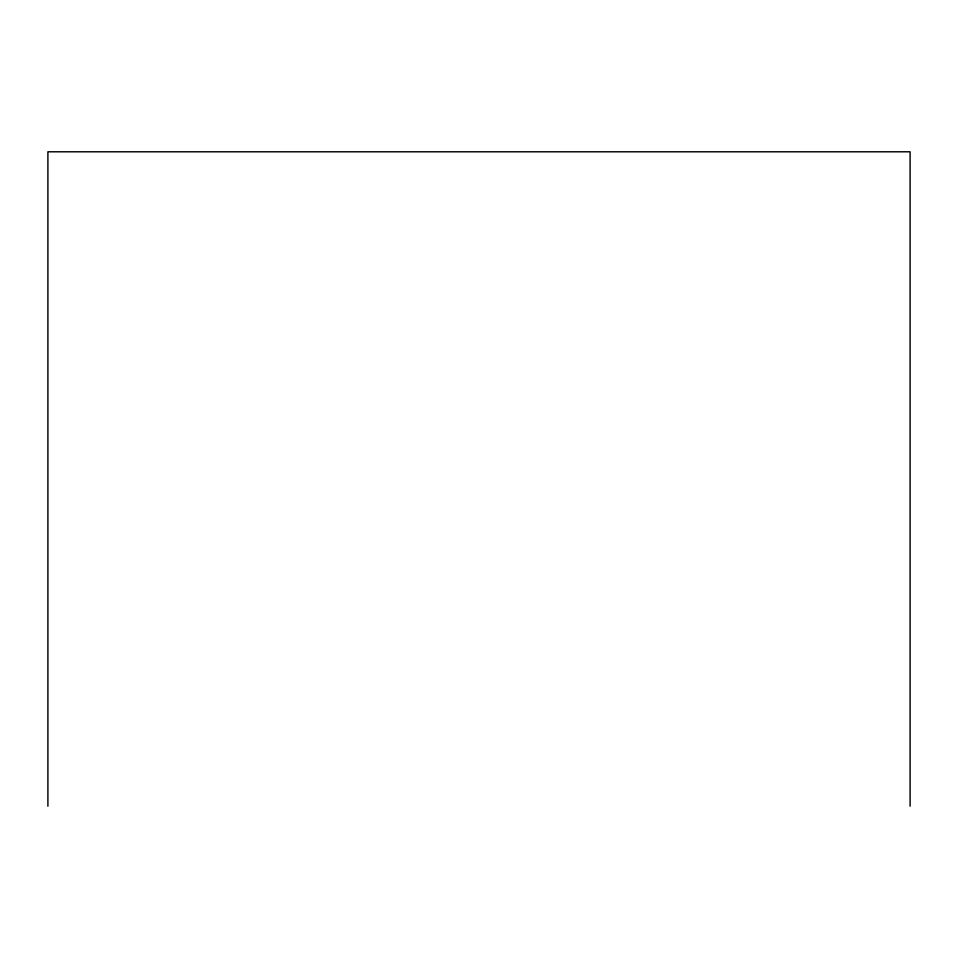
<?xml version="1.0" encoding="UTF-8"?>
<svg xmlns="http://www.w3.org/2000/svg" width="958" height="958" viewBox="0 0 958 958"><rect width="100%" height="100%" fill="white"/><g stroke="black" fill="none" stroke-linecap="round" stroke-linejoin="round"><path stroke-width="1.44" d="M910.1 806.205L910.1 151.795L47.9 151.795L47.9 806.205"/></g></svg>
